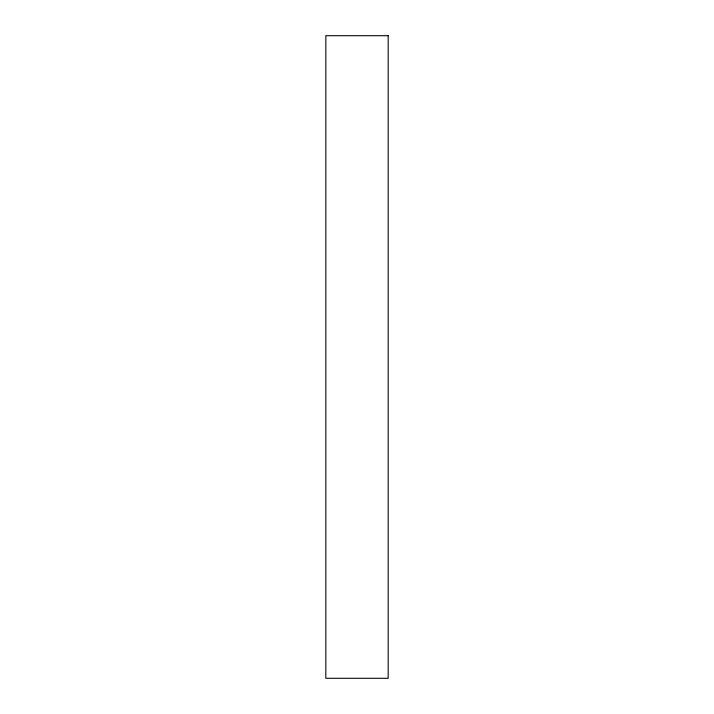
<?xml version="1.0" encoding="UTF-8"?>
<svg xmlns="http://www.w3.org/2000/svg" width="714" height="714" viewBox="0 0 714 714"><rect width="100%" height="100%" fill="white"/><g stroke="black" fill="none" stroke-linecap="round" stroke-linejoin="round"><path stroke-width="1.07" d="M388.175 35.7L325.825 35.7L325.825 678.3L388.175 678.3L388.175 35.7"/></g></svg>
